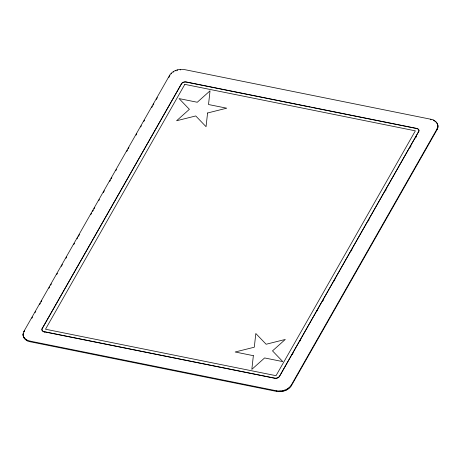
<?xml version="1.0" encoding="UTF-8"?>
<svg xmlns="http://www.w3.org/2000/svg" width="461" height="461" viewBox="0 0 461 461"><rect width="100%" height="100%" fill="white"/><g stroke="black" fill="none" stroke-linecap="round" stroke-linejoin="round"><path stroke-width="0.69" d="M23.05 334.45L23.914 331.367L169.717 75.126C172.806 70.303 179.185 68.643 184.584 69.611L430.81 119.243C435.657 119.67 439.829 125.052 437.086 129.633L291.283 385.874C288.194 390.698 281.815 392.357 276.416 391.389L30.19 341.757C26.582 341.18 22.917 338.397 23.05 334.45L23.252 336.098M23.148 335.084L23.148 333.418M437.852 127.582L437.748 124.902L437.852 125.53M23.148 335.47C23.822 338.702 27.095 340.512 30.092 341.123L276.318 390.761C281.717 391.729 288.09 390.069 291.185 385.246L436.988 128.999L437.754 126.954M24.721 330.75L24.012 332.001L23.914 331.367M31.838 318.246L32.547 317.001M35.036 312.621L35.745 311.371M39.658 304.496L40.372 303.252M41.081 302.001L41.79 300.751M48.906 288.252L49.615 287.001M50.681 285.123L51.396 283.872M56.726 274.502L57.441 273.252M61.353 266.377L62.419 264.499M65.975 258.252L66.684 257.002M73.8 244.503L74.509 243.252M76.999 238.873L77.707 237.628M78.422 236.378L79.488 234.499M90.869 214.503L91.578 213.253M92.644 211.374L93.358 210.124M94.067 208.879L94.782 207.629M98.694 200.754L99.403 199.504M103.316 192.629L104.382 190.75M109.718 181.375L110.427 180.13M111.141 178.88L111.85 177.629M115.763 170.754L116.472 169.504M126.787 151.381L127.495 150.13M128.21 148.88L128.919 147.629M136.03 135.131L136.744 133.88M140.657 127.006L141.366 125.755M143.855 121.381L144.57 120.131M151.681 107.632L152.389 106.382M153.104 105.131L153.813 103.881M156.302 99.507L157.368 97.628M168.749 77.632L169.458 76.382M42.158 328.543L181.484 83.695A3.636 2.484 -9 0 1 186.204 81.943L416.727 128.412A3.636 2.484 -9 0 1 418.692 131.512L279.395 376.516A3.636 2.484 -9 0 1 274.675 378.268L44.147 331.799A3.636 2.484 -9 0 1 42.187 328.699L42.158 328.543A3.636 2.484 -9 0 0 44.123 331.643L44.244 332.427M42.187 328.699L181.507 83.85A3.636 2.484 -9 0 1 182.642 82.732M279.395 376.516L418.692 131.512M292.286 354.665L293 353.414M300.105 340.921L300.82 339.671M317.168 310.939L317.877 309.688M322.498 301.569L323.564 299.696M334.225 280.956L334.94 279.706M351.288 250.974L351.997 249.729M368.345 220.992L369.059 219.747M385.408 191.015L386.116 189.765M410.284 147.29L410.993 146.039M415.615 137.92L416.681 136.047M183.461 82.335A3.636 2.484 -9 0 1 186.227 82.098L310.305 107.113M311.711 107.396L416.047 128.429M44.123 331.643L274.647 378.112A3.636 2.484 -9 0 0 279.366 376.36M437.852 125.916L437.95 126.55M437.46 123.917L437.558 124.545M436.976 122.983L437.08 123.611M436.319 122.113L436.417 122.747M436.988 128.999L437.086 129.633M435.489 121.329L435.587 121.958M434.504 120.638L434.608 121.272M433.386 120.056L433.484 120.684M430.81 119.243L430.908 119.877M416.727 128.412L416.756 128.573A3.636 2.484 -9 0 1 418.715 131.667M291.185 385.246L291.283 385.874M289.704 387.148L289.802 387.782M288.719 388.006L288.822 388.635M287.601 388.779L287.704 389.407M286.367 389.453L286.465 390.087M285.031 390.023L285.129 390.651M283.619 390.473L283.722 391.101M282.161 390.795L282.259 391.429M280.674 390.991L280.772 391.62M279.187 391.049L279.291 391.677M276.318 390.761L276.416 391.389M180.228 69.381L180.326 70.009M177.278 69.899L177.381 70.527M175.871 70.349L175.969 70.977M173.296 71.593L173.399 72.221M171.198 73.218L171.296 73.852M169.717 75.126L169.815 75.754M30.092 341.123L30.19 341.757M27.516 340.316L27.614 340.944M26.392 339.728L26.496 340.362M25.413 339.042L25.511 339.671M24.583 338.253L24.681 338.887M23.92 337.389L24.024 338.017M23.442 336.455L23.54 337.083M207.577 112.991L206.05 126.683L195.746 115.953L176.598 120.747L189.373 109.32L179.064 98.585L197.268 102.256L210.037 90.829L208.516 104.526L226.72 108.191L207.577 112.991M253.36 355.673L251.833 369.37L264.608 357.943L282.812 361.614L272.503 350.879L285.273 339.452L266.13 344.246L255.82 333.516L254.299 347.208L235.156 352.002L253.36 355.673M184.821 84.369L45.501 329.217L276.03 375.686L415.349 130.838L184.821 84.369"/></g></svg>
